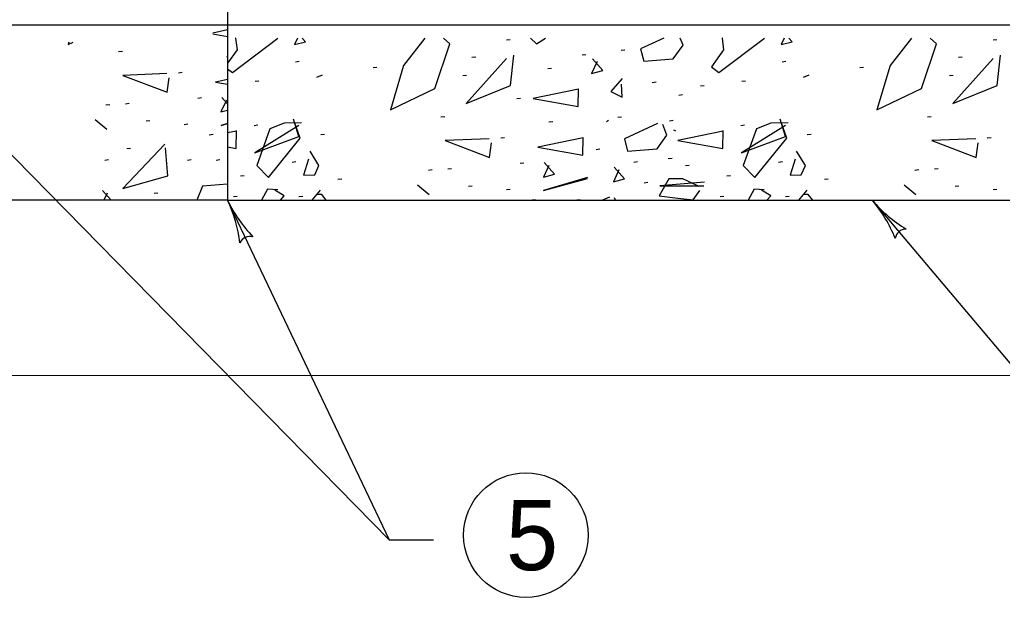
# Model space of a CAD drawing. Extents: x 1007 to 1035.5, y 1000.5 to 1021.5.
# Drawn here: x 1016.126 to 1018.927, y 1012.232 to 1013.879 of the extents above; entities that cross this region are included whole.
import ezdxf

# ---------------------------------------------------------------- set-up
doc = ezdxf.new("R2010")
doc.units = 0
doc.layers.add('Level 1', color=7, linetype='Continuous')

msp = doc.modelspace()

# ---------------------------------------------------------------- linework, layer by layer
at = {"layer": 'Level 1'}
for p, q in [((1017.1804, 1012.3947), (1015.2485, 1014.3641)), ((1016.7188, 1014.0516), (1016.7188, 1013.3641)), ((1013.5102, 1013.8641), (1016.7188, 1013.8641)), ((1016.7188, 1013.8641), (1024.7772, 1013.8641)), ((1016.7188, 1013.3641), (1013.5102, 1013.3641)), ((1016.7188, 1013.3641), (1024.7772, 1013.3641)), ((1017.1804, 1012.3947), (1016.7188, 1013.3641)), ((1019.3596, 1012.4135), (1018.5563, 1013.3641)), ((1017.3054, 1012.3947), (1017.1804, 1012.3947))]:
    msp.add_line(p, q, dxfattribs=at)
for points in [[(1016.7188, 1013.8495), (1016.6765, 1013.8407)], [(1016.6765, 1013.8386), (1016.7188, 1013.8312)], [(1016.2662, 1013.8145), (1016.2642, 1013.8076), (1016.2784, 1013.8145)], [(1016.7324, 1013.7283), (1016.8619, 1013.8265)], [(1016.7421, 1013.8265), (1016.7418, 1013.8258)], [(1016.7418, 1013.8258), (1016.7458, 1013.7924)], [(1016.9183, 1013.8265), (1016.9093, 1013.8077), (1016.9413, 1013.8157), (1016.9318, 1013.8265)], [(1017.281, 1013.8265), (1017.2202, 1013.7483), (1017.1828, 1013.6217), (1017.3095, 1013.683), (1017.3522, 1013.8098), (1017.334, 1013.8265)], [(1017.5241, 1013.8214), (1017.5134, 1013.8201)], [(1017.5821, 1013.8265), (1017.5988, 1013.8098), (1017.6252, 1013.8265)], [(1017.9623, 1013.8265), (1017.8954, 1013.7953), (1017.9048, 1013.7607), (1017.9888, 1013.7673), (1018.0168, 1013.806), (1018.0088, 1013.8265)], [(1018.1287, 1013.8265), (1018.1283, 1013.8258), (1018.1323, 1013.7924), (1018.0977, 1013.7443), (1018.119, 1013.7283), (1018.2485, 1013.8265)], [(1018.3049, 1013.8265), (1018.2959, 1013.8077), (1018.3279, 1013.8157), (1018.3183, 1013.8265)], [(1018.6676, 1013.8265), (1018.6068, 1013.7483), (1018.5693, 1013.6217), (1018.6961, 1013.683), (1018.7388, 1013.8098), (1018.7206, 1013.8265)], [(1018.9107, 1013.8214), (1018.9, 1013.8201)], [(1016.419, 1013.7881), (1016.4083, 1013.7868)], [(1016.7458, 1013.7924), (1016.7188, 1013.755)], [(1017.5135, 1013.7684), (1017.3988, 1013.6403), (1017.5255, 1013.691), (1017.5348, 1013.7778)], [(1017.7401, 1013.7789), (1017.7294, 1013.7776)], [(1017.8513, 1013.792), (1017.8407, 1013.7907)], [(1018.9001, 1013.7684), (1018.7854, 1013.6403), (1018.9121, 1013.691), (1018.9214, 1013.7778)], [(1016.7188, 1013.7728), (1016.7159, 1013.7723)], [(1016.9229, 1013.7593), (1016.9123, 1013.7579)], [(1017.4259, 1013.7723), (1017.4153, 1013.771)], [(1017.772, 1013.7592), (1017.756, 1013.7258), (1017.788, 1013.7338), (1017.7587, 1013.7672)], [(1018.3095, 1013.7593), (1018.2988, 1013.7579)], [(1018.8125, 1013.7723), (1018.8018, 1013.771)], [(1016.5456, 1013.7254), (1016.4203, 1013.7201), (1016.5469, 1013.6721), (1016.5523, 1013.7134)], [(1016.5892, 1013.7278), (1016.5785, 1013.7265)], [(1016.7188, 1013.7385), (1016.7324, 1013.7283)], [(1017.1445, 1013.7429), (1017.1338, 1013.7416)], [(1017.6419, 1013.7396), (1017.6313, 1013.7383)], [(1018.5311, 1013.7429), (1018.5204, 1013.7416)], [(1016.7188, 1013.708), (1016.6841, 1013.7008)], [(1016.6841, 1013.7008), (1016.7188, 1013.6948)], [(1016.8083, 1013.7036), (1016.7977, 1013.7023)], [(1016.9884, 1013.7203), (1016.9724, 1013.7137)], [(1017.3998, 1013.72), (1017.3891, 1013.7187)], [(1017.8429, 1013.711), (1017.8109, 1013.6737), (1017.8429, 1013.6577), (1017.8416, 1013.695)], [(1017.9397, 1013.7003), (1017.929, 1013.699)], [(1018.1949, 1013.7036), (1018.1843, 1013.7023)], [(1018.375, 1013.7203), (1018.359, 1013.7137)], [(1018.7863, 1013.72), (1018.7757, 1013.7187)], [(1017.7189, 1013.6803), (1017.5895, 1013.6537), (1017.7176, 1013.631), (1017.7189, 1013.6817)], [(1018.0772, 1013.6905), (1018.0665, 1013.6892)], [(1016.4387, 1013.6395), (1016.4279, 1013.6382)], [(1016.6448, 1013.6558), (1016.6341, 1013.6545)], [(1016.716, 1013.6493), (1016.7, 1013.6159)], [(1016.7188, 1013.6389), (1016.7027, 1013.6573)], [(1017.5536, 1013.6545), (1017.5429, 1013.6532)], [(1018.015, 1013.6643), (1018.0043, 1013.663)], [(1016.383, 1013.6363), (1016.3723, 1013.6349)], [(1016.7, 1013.6159), (1016.7188, 1013.6207)], [(1016.3749, 1013.5654), (1016.3416, 1013.5934)], [(1016.4975, 1013.5904), (1016.4868, 1013.5891)], [(1016.7188, 1013.583), (1016.7003, 1013.5774)], [(1016.7003, 1013.5774), (1016.7188, 1013.5826)], [(1016.9218, 1013.5768), (1016.7964, 1013.4995), (1016.9218, 1013.5462), (1016.9071, 1013.5955)], [(1016.9298, 1013.5848), (1016.8804, 1013.5835), (1016.8391, 1013.5675), (1016.8018, 1013.4635), (1016.8351, 1013.4288), (1016.9258, 1013.5408), (1016.9098, 1013.5862)], [(1017.3376, 1013.6022), (1017.3269, 1013.6008)], [(1017.6452, 1013.5878), (1017.6345, 1013.5864)], [(1017.8043, 1013.5915), (1017.7989, 1013.5875)], [(1017.8415, 1013.6008), (1017.8308, 1013.5995)], [(1017.9443, 1013.5828), (1017.8496, 1013.5388), (1017.8589, 1013.5041), (1017.9429, 1013.5108), (1017.9709, 1013.5494), (1017.9589, 1013.5802)], [(1017.9888, 1013.591), (1017.9781, 1013.5897)], [(1018.3083, 1013.5768), (1018.183, 1013.4995), (1018.3083, 1013.5462), (1018.2937, 1013.5955)], [(1018.3163, 1013.5848), (1018.267, 1013.5835), (1018.2257, 1013.5675), (1018.1883, 1013.4635), (1018.2217, 1013.4288), (1018.3123, 1013.5408), (1018.2963, 1013.5862)], [(1018.7242, 1013.6022), (1018.7135, 1013.6008)], [(1016.6055, 1013.5806), (1016.5948, 1013.5793)], [(1016.7447, 1013.5613), (1016.7188, 1013.556)], [(1016.7433, 1013.5119), (1016.7447, 1013.5626)], [(1016.8051, 1013.5779), (1016.7944, 1013.5766)], [(1017.9963, 1013.5608), (1017.9909, 1013.5635)], [(1018.1313, 1013.5613), (1018.0018, 1013.5346), (1018.1299, 1013.5119), (1018.1313, 1013.5626)], [(1018.1917, 1013.5779), (1018.181, 1013.5766)], [(1016.6775, 1013.5512), (1016.6668, 1013.5498)], [(1016.9949, 1013.5518), (1016.9843, 1013.5504)], [(1017.4642, 1013.5395), (1017.3388, 1013.5342), (1017.4655, 1013.4862), (1017.4708, 1013.5275)], [(1017.5078, 1013.5419), (1017.4971, 1013.5406)], [(1017.732, 1013.5416), (1017.6027, 1013.5149), (1017.7307, 1013.4923), (1017.732, 1013.5429)], [(1018.3815, 1013.5518), (1018.3708, 1013.5504)], [(1018.8508, 1013.5395), (1018.7254, 1013.5342), (1018.8521, 1013.4862), (1018.8574, 1013.5275)], [(1018.8943, 1013.5419), (1018.8837, 1013.5406)], [(1016.5403, 1013.5241), (1016.4203, 1013.3973), (1016.5483, 1013.4334), (1016.5416, 1013.5134)], [(1016.4419, 1013.5119), (1016.4313, 1013.5106)], [(1016.7188, 1013.5163), (1016.7433, 1013.5119)], [(1016.9498, 1013.4808), (1016.9351, 1013.4355), (1016.9671, 1013.4368), (1016.9791, 1013.4635), (1016.9538, 1013.5035)], [(1017.7793, 1013.5093), (1017.7687, 1013.5079)], [(1018.3363, 1013.4808), (1018.3217, 1013.4355), (1018.3537, 1013.4368), (1018.3657, 1013.4635), (1018.3403, 1013.5035)], [(1016.3798, 1013.4792), (1016.3691, 1013.4778)], [(1016.6153, 1013.4792), (1016.6047, 1013.4778)], [(1016.6972, 1013.4792), (1016.6865, 1013.4778)], [(1016.9131, 1013.4733), (1016.9024, 1013.4719)], [(1017.5633, 1013.4699), (1017.5527, 1013.4686)], [(1017.6346, 1013.4633), (1017.6186, 1013.43), (1017.6506, 1013.438), (1017.6213, 1013.4713)], [(1017.8873, 1013.4733), (1017.8767, 1013.4719)], [(1017.9855, 1013.4831), (1017.9748, 1013.4818)], [(1018.2997, 1013.4733), (1018.289, 1013.4719)], [(1017.3016, 1013.4503), (1017.2909, 1013.449)], [(1017.3573, 1013.4536), (1017.3465, 1013.4523)], [(1017.8342, 1013.4503), (1017.8182, 1013.4169), (1017.8502, 1013.4249), (1017.8208, 1013.4583)], [(1018.0346, 1013.4634), (1018.0239, 1013.4621)], [(1018.6882, 1013.4503), (1018.6775, 1013.449)], [(1018.7438, 1013.4536), (1018.7331, 1013.4523)], [(1016.7658, 1013.4339), (1016.7552, 1013.4326)], [(1017.044, 1013.4242), (1017.0333, 1013.4228)], [(1017.7443, 1013.4288), (1017.6189, 1013.3915), (1017.7443, 1013.4262)], [(1017.9168, 1013.4143), (1017.9061, 1013.413)], [(1018.063, 1013.4035), (1018.0163, 1013.4248), (1017.9763, 1013.4248), (1017.9483, 1013.3768), (1018.0016, 1013.3702), (1018.0457, 1013.3648), (1018.0643, 1013.3915)], [(1018.0777, 1013.4155), (1017.9509, 1013.4048), (1018.0763, 1013.4048)], [(1018.1524, 1013.4339), (1018.1418, 1013.4326)], [(1018.4306, 1013.4242), (1018.4199, 1013.4228)], [(1016.387, 1013.3641), (1016.3623, 1013.3922)], [(1016.6469, 1013.404), (1016.6308, 1013.3641)], [(1016.7188, 1013.4102), (1016.6469, 1013.404)], [(1016.8324, 1013.3955), (1016.8155, 1013.3641)], [(1016.8618, 1013.3942), (1016.8324, 1013.3955)], [(1016.8804, 1013.3768), (1016.8538, 1013.3928)], [(1016.9831, 1013.3928), (1016.9589, 1013.3641)], [(1017.2935, 1013.3795), (1017.2602, 1013.4075)], [(1017.4161, 1013.4045), (1017.4054, 1013.4032)], [(1017.5241, 1013.3947), (1017.5134, 1013.3933)], [(1018.219, 1013.3955), (1018.2021, 1013.3641)], [(1018.2483, 1013.3942), (1018.219, 1013.3955)], [(1018.267, 1013.3768), (1018.2403, 1013.3928)], [(1018.3697, 1013.3928), (1018.3455, 1013.3641)], [(1018.6801, 1013.3795), (1018.6468, 1013.4075)], [(1018.8027, 1013.4045), (1018.792, 1013.4032)], [(1018.9107, 1013.3947), (1018.9, 1013.3933)], [(1016.3757, 1013.3842), (1016.366, 1013.3641)], [(1016.5204, 1013.3843), (1016.5098, 1013.3829)], [(1016.7462, 1013.3751), (1016.7355, 1013.3738)], [(1016.8693, 1013.3641), (1016.8804, 1013.3768)], [(1016.9328, 1013.3751), (1016.9221, 1013.3738)], [(1016.9871, 1013.3808), (1016.9724, 1013.3808)], [(1016.9998, 1013.3641), (1016.9871, 1013.3808)], [(1017.5961, 1013.3653), (1017.5868, 1013.3641)], [(1017.7238, 1013.3653), (1017.7144, 1013.3641)], [(1017.8068, 1013.3733), (1017.787, 1013.3641)], [(1017.8241, 1013.3641), (1017.8215, 1013.3707)], [(1018.1328, 1013.3751), (1018.1221, 1013.3738)], [(1018.2559, 1013.3641), (1018.267, 1013.3768)], [(1018.3193, 1013.3751), (1018.3087, 1013.3738)], [(1018.3737, 1013.3808), (1018.359, 1013.3808)], [(1018.3864, 1013.3641), (1018.3737, 1013.3808)], [(1020.9911, 1012.864), (1015.5283, 1012.8643), (1015.3096, 1012.6454), (1015.3095, 1013.0828), (1015.0908, 1012.8642), (1013.4278, 1012.8641)]]:
    msp.add_lwpolyline(points, dxfattribs=at)
msp.add_circle((1017.5688, 1012.4096), 0.1775, dxfattribs=at)
for centre, radius, start, end in [((1017.0715, 1013.532), 0.3906, 205.449, 205.4612), ((1017.0715, 1013.532), 0.3906, 205.4612, 224.13), ((1016.3661, 1013.1962), 0.3906, 6.8084, 25.4551), ((1018.8546, 1013.6162), 0.3906, 220.201, 238.8698), ((1018.8546, 1013.6162), 0.3906, 220.1888, 220.201), ((1018.2579, 1013.1119), 0.3906, 21.5481, 40.1949), ((1018.6521, 1013.2506), 0.0312, 88.9756, 171.0923), ((1016.7827, 1013.23), 0.0312, 74.2358, 156.3525)]:
    msp.add_arc(centre, radius, start, end, dxfattribs=at)

# ---------------------------------------------------------------- texts
msp.add_text('5', height=0.2, dxfattribs=at).set_placement((1017.5121, 1012.3096))

doc.saveas('drawing.dxf')
